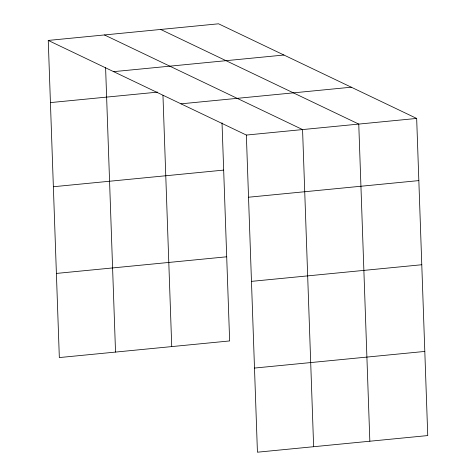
<?xml version="1.0" encoding="UTF-8"?>
<svg xmlns="http://www.w3.org/2000/svg" width="476" height="476" viewBox="0 0 476 476"><rect width="100%" height="100%" fill="white"/><g stroke="black" fill="none" stroke-linecap="round" stroke-linejoin="round"><path stroke-width="0.71" d="M48.254 40.43L218.567 23.8L416.667 118.435L427.745 435.57L257.433 452.2L246.36 135.059L48.254 40.43L59.333 357.565L229.64 340.941L222.024 122.867M113.633 71.656L283.94 55.026M50.426 102.596L157.657 92.124M180.987 103.833L351.294 87.203M246.36 135.059L416.667 118.435M53.366 186.735L223.672 170.105M248.531 197.225L418.838 180.594M56.394 273.426L226.701 256.796M251.471 281.37L421.778 264.739M254.493 368.061L424.806 351.431M160.662 29.452L358.761 124.087L369.84 441.222M104.458 34.944L302.563 129.573L313.636 446.714M162.959 95.307L171.735 346.593M105.595 67.503L115.531 352.079"/></g></svg>
